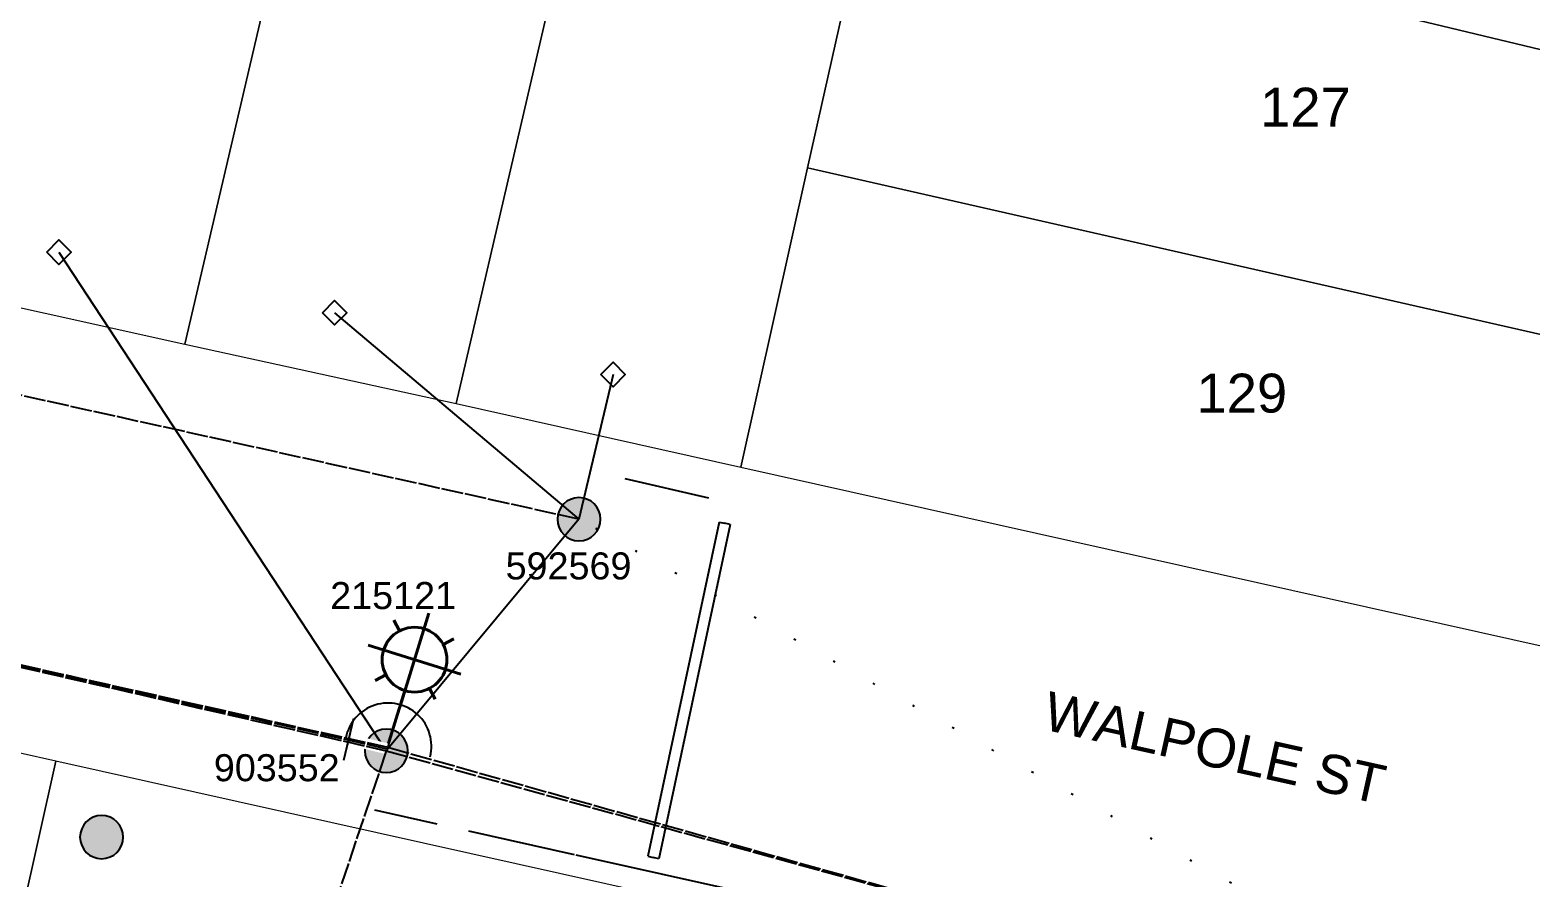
# Model space of a CAD drawing. Header units: metres. Extents: x 311347 to 316656, y 6252667 to 6255486.
# Drawn here: x 314216.1 to 314285.6, y 6254858.3 to 6254897.6 of the extents above; entities that cross this region are included whole.
import ezdxf
from ezdxf.enums import TextEntityAlignment as Align

# ---------------------------------------------------------------- set-up
doc = ezdxf.new("R2010")
doc.units = ezdxf.units.M
for name, pattern in [('Cable Exist OH', [1, 1, 0]), ('Cable Remove', [2, 0, -2]), ('IE Trench LV', [6.5, 5, -1.5])]:
    doc.linetypes.add(name, pattern=pattern)
doc.layers.get('0').update_dxf_attribs({"color": 6})
for name, color, linetype, lineweight in [('Cadastre Buildings_SP_EXT', 9, 'Continuous', 5), ('Cadastre Land Parcels_SP_EXT', 9, 'Continuous', 5), ('Cadastre Roads_SP_EXT', 7, 'Continuous', 5)]:
    doc.layers.add(name, color=color, linetype=linetype, lineweight=lineweight)
for name, color, linetype in [('Duct_SP_NEW', 2, 'Continuous'), ('Equip_SP_SL_EXT', 7, 'Continuous'), ('Mains_HV_EXT', 7, 'Continuous'), ('Mains_LV_EXT', 7, 'Continuous'), ('Mains_SL_EXT', 7, 'Continuous'), ('Mains_TR_EXT', 7, 'Continuous'), ('Services_SP_EXT', 7, 'Continuous'), ('SupportsOH_SP_TR_HV_LV_SL_EXT', 7, 'Continuous'), ('Trench_SP_NEW', 2, 'Continuous')]:
    doc.layers.add(name, color=color, linetype=linetype)
doc.styles.add('iecARIAL', font='arial.ttf', dxfattribs={"height": 2})
doc.styles.add('POLE_LABEL', font='arial.ttf')
doc.styles.get("Standard").update_dxf_attribs({"font": 'arial.ttf'})
doc.linetypes.add('IE Trench HV', pattern='A,7,-0.2,["/",Standard,S=3,R=0,X=0.6,Y=-1.4],-2.5', length=9.7)

# ---------------------------------------------------------------- blocks, each defined once
blk = doc.blocks.new('*U48')
at = {"lineweight": 40}
for p, q in [((0.641, 2.069), (1.973, 6.367)), ((0.345, 6.043), (0.608, 5.545)), ((-0.842, 4.884), (3.456, 3.552)), ((3.131, 5.179), (2.634, 4.917)), ((-0.518, 3.256), (-0.02, 3.519)), ((0, 0), (0.864, 2.788)), ((2.268, 2.393), (2.006, 2.891))]:
    blk.add_line(p, q, dxfattribs=at)
blk.add_circle((1.307, 4.218), 1.5, dxfattribs=at)
at = {"style": 'iecARIAL', "flags": 8}
blk.add_attdef('ASSET_NUM', (1.5, 1.5), '', height=2.5, dxfattribs=at)
for tag, p, height, flags in [('CONSTRUCTED_VOLTAGE', (0.981, -0.653), 0.2, 9), ('CONTROL_TYPE', (0.981, -0.853), 0.2, 9), ('LANTERN_PURPOSE', (0.981, -1.053), 0.2, 9), ('LANTERN_TYPE', (0.981, -1.253), 0.2, 9), ('NO_PHASES', (0.981, -1.453), 0.2, 9), ('LNUMBER', (2.181, -3.253), 2.5, 8), ('OPERATING_VOLTAGE', (0.981, -1.653), 0.2, 9), ('ORIENTATION', (0.981, -1.853), 0.2, 9), ('OWNED_BY', (0.981, -2.053), 0.2, 9), ('STATE', (0.981, -2.253), 0.2, 9), ('CEXIST', (0.981, -2.653), 0.2, 9), ('CNEW', (0.981, -2.853), 0.2, 9), ('USAGE', (0.981, -2.453), 0.2, 9), ('CNUMBER', (0.981, -3.053), 0.2, 9), ('CREMOVE', (0.981, -3.253), 0.2, 9), ('CREPLACE', (0.981, -3.453), 0.2, 9), ('LKINGHEIGHT', (0.981, -3.653), 0.2, 9), ('LBRACKET', (0.981, -3.853), 0.2, 9), ('LBRACKETVOCAB', (0.981, -4.053), 0.2, 9), ('LCATEGORY', (0.981, -4.253), 0.2, 9), ('LCHARGE1', (0.981, -4.453), 0.2, 9), ('LCHARGE1PERCENT', (0.981, -4.653), 0.2, 9), ('LCHARGE2', (0.981, -4.853), 0.2, 9), ('LCHARGE2PERCENT', (0.981, -5.053), 0.2, 9), ('LCHARGE3', (0.981, -5.253), 0.2, 9), ('LCHARGE3PERCENT', (0.981, -5.453), 0.2, 9), ('LEXIST', (0.981, -5.653), 0.2, 9), ('LLAMP', (0.981, -5.853), 0.2, 9), ('LLAMPVOCAB', (0.981, -6.053), 0.2, 9), ('LMAST', (0.981, -6.253), 0.2, 9), ('LMASTVOCAB', (0.981, -6.453), 0.2, 9), ('LNEW', (0.981, -6.653), 0.2, 9), ('LANTNUMBER', (0.981, -6.853), 0.2, 9), ('LOUTREACH', (0.981, -7.253), 0.2, 9), ('LOUTREACHVOCAB', (0.981, -7.453), 0.2, 9), ('LRATECODE', (0.981, -7.653), 0.2, 9), ('LREMOVE', (0.981, -7.853), 0.2, 9), ('LREPLACE', (0.981, -8.053), 0.2, 9), ('LTYPE', (0.981, -8.253), 0.2, 9), ('LTYPEVOCAB', (0.981, -8.453), 0.2, 9), ('LEGEND', (0.981, -8.653), 0.2, 9), ('LOCATION', (0.981, -8.853), 0.2, 9), ('NOTES', (0.981, -9.053), 0.2, 9), ('STREETNAME', (0.981, -9.253), 0.2, 9), ('SUBURB', (0.981, -9.453), 0.2, 1)]:
    blk.add_attdef(tag, p, '', height=height, dxfattribs=dict(flags=flags))
blk = doc.blocks.new('CCP_EXT')
at = {"flags": 9}
for tag, p in [('USAGE', (0, -1.2)), ('LEGEND', (0, -1.4)), ('STATE', (0, -1.8)), ('LIFE_SUPPORT', (0, -1.6)), ('NOTES', (0, -2))]:
    blk.add_attdef(tag, text='', height=0.2, dxfattribs=at).set_placement(p, align=Align.MIDDLE_LEFT)
blk.add_wipeout([(0, 0.566), (0.566, 0), (0, -0.566), (-0.566, 0)])
blk.add_lwpolyline([(-0.566, 0), (0, 0.566), (0.566, 0), (0, -0.566), (-0.566, 0)])
at = {"flags": 1}
blk.add_attdef('Z', (0, 0), '', height=0.2, dxfattribs=at)
at = {"flags": 9}
for tag, p in [('CCP_TYPE', (0, 0)), ('OPERATING_VOLTAGE', (0, -0.6)), ('CONSTRUCTED_VOLTAGE', (0, -0.2)), ('NO_PHASES', (0, -0.4)), ('ORIENTATION', (0, -0.8)), ('OWNED_BY', (0, -1))]:
    blk.add_attdef(tag, text='', height=0.2, dxfattribs=at).set_placement(p, align=Align.MIDDLE_LEFT)
blk = doc.blocks.new('POLE_EXT')
blk.add_hatch(color=256).paths.add_polyline_path([(-1, 0, 1), (1, 0, 1)])
blk.add_lwpolyline([(-1, 0, 1), (1, 0, 1)], format="xyb", close=True)
for tag, height, flags, p in [('pNumber', 2.5, 8, (-17.84, 2.067)), ('OWNED_BY', 0.2, 9, (1.355, -0.4)), ('PARENT', 0.2, 9, (1.355, -0.6)), ('cLV', 0.2, 9, (1.355, -1.4)), ('SPECIAL_USE', 0.2, 9, (1.355, -0.8)), ('STATE', 0.2, 9, (1.355, -1)), ('USAGE', 0.2, 9, (1.355, -1.2)), ('cHV', 0.2, 9, (1.355, -2)), ('hDepth', 0.2, 9, (1.355, -1.6)), ('hDia', 0.2, 9, (1.355, -1.8)), ('LBRACKET', 0.2, 9, (1.355, -2.2)), ('LExisting', 0.2, 9, (1.355, -2.4)), ('LANTNUMBER', 0.2, 9, (1.355, -2.6)), ('LOther', 0.2, 9, (1.355, -2.8)), ('cLinedev', 0.2, 9, (1.355, -3.4)), ('LRemove', 0.2, 9, (1.355, -3)), ('LEGEND', 0.2, 9, (1.355, -3.2)), ('pExisting', 0.2, 9, (1.355, -3.8)), ('LOCATION', 0.2, 9, (1.355, -3.6)), ('PFNUMBER', 0.2, 9, (1.355, -4)), ('NEWPFNUMBER', 0.2, 9, (1.355, -4.2)), ('pFooting', 0.2, 9, (1.355, -4.4)), ('pNew', 0.2, 9, (1.355, -4.6)), ('pRelocate', 0.2, 9, (1.355, -5)), ('pRemove', 0.2, 9, (1.355, -5.2)), ('pReplace', 0.2, 9, (1.355, -5.4)), ('pStay', 0.2, 9, (1.355, -5.6)), ('cspan', 0.2, 9, (1.355, -6)), ('STREETNAME', 0.2, 9, (1.355, -6.2)), ('pType', 0.2, 9, (1.355, -5.8)), ('SUBURB', 0.2, 9, (1.355, -6.4)), ('OPERATED_BY', 0.2, 9, (1.355, -7.014)), ('NOTES', 0.2, 9, (1.355, -6.6)), ('MAINTAINED_BY', 0.2, 9, (1.355, -6.814))]:
    blk.add_attdef(tag, text='', height=height, dxfattribs=dict(flags=flags)).set_placement(p, align=Align.MIDDLE_LEFT)
at = {"style": 'POLE_LABEL'}
for tag, height, flags, p in [('ASSET_NUM', 2.5, 8, (2, 2)), ('STRUCTURE_PLANT_NUMBER', 0.2, 9, (1.355, 0.028)), ('STREET_CODE', 0.2, 9, (1.355, -0.2))]:
    blk.add_attdef(tag, text='', height=height, dxfattribs=dict(at, flags=flags)).set_placement(p, align=Align.MIDDLE_LEFT)
at = {"flags": 1}
blk.add_attdef('Z', (1.355, -7.328), '', height=0.2, dxfattribs=at)
blk = doc.blocks.new('End Shackle_EXT')
at = {"flags": 9}
for tag, p in [('ORIENTATION', (0, -0.8)), ('OWNED_BY', (0, -1)), ('STATE', (0, -1.2)), ('USAGE', (0, -1.4)), ('NOTES', (0, -1.6))]:
    blk.add_attdef(tag, text='', height=0.2, dxfattribs=at).set_placement(p, align=Align.MIDDLE_LEFT)
blk.add_wipeout([(0, 0.253), (1.815, 0.253), (1.815, -0.253), (0, -0.253)])
blk.add_line((1.815, -1), (1.815, 1))
at = {"flags": 1}
blk.add_attdef('Z', (0, 0), '', height=0.2, dxfattribs=at)
at = {"flags": 9}
for tag, p in [('CONNECTOR_TYPE', (0, 0)), ('OPERATING_VOLTAGE', (0, -0.6)), ('CONSTRUCTED_VOLTAGE', (0, -0.2)), ('NO_PHASES', (0, -0.4))]:
    blk.add_attdef(tag, text='', height=0.2, dxfattribs=at).set_placement(p, align=Align.MIDDLE_LEFT)

msp = doc.modelspace()

# ---------------------------------------------------------------- linework, layer by layer
at = {"layer": 'Cadastre Buildings_SP_EXT', "linetype": 'Continuous'}
for points in [[(314187.561, 6254870.403), (314157.813, 6254877.047), (314149.06, 6254837.806), (314162.447, 6254834.815), (314163.927, 6254834.452), (314178.803, 6254831.139), (314193.678, 6254827.814), (314208.552, 6254824.492), (314217.31, 6254863.758), (314202.437, 6254867.08), (314187.561, 6254870.403)], [(314247.067, 6254857.126), (314232.184, 6254860.435), (314217.31, 6254863.758), (314208.552, 6254824.492), (314223.426, 6254821.169), (314214.671, 6254781.921), (314229.545, 6254778.58), (314233.328, 6254795.539), (314236.646, 6254810.414), (314238.306, 6254817.868), (314239.965, 6254825.29), (314243.284, 6254840.166), (314247.067, 6254857.126)]]:
    msp.add_lwpolyline(points, close=True, dxfattribs=at)
at = {"layer": 'Cadastre Land Parcels_SP_EXT', "linetype": 'Continuous'}
for points in [[(314232.246, 6254921.42), (314218.924, 6254924.36), (314210.342, 6254885.912), (314223.288, 6254883.048), (314232.246, 6254921.42)], [(314244.782, 6254918.724), (314232.246, 6254921.42), (314223.288, 6254883.048), (314235.849, 6254880.309), (314244.782, 6254918.724)], [(314257.666, 6254915.941), (314244.782, 6254918.724), (314235.849, 6254880.309), (314249.019, 6254877.361), (314252.105, 6254891.21), (314255.01, 6254904.13), (314257.666, 6254915.941)], [(314296.881, 6254907.513), (314257.666, 6254915.941), (314255.01, 6254904.13), (314294.005, 6254894.766), (314296.881, 6254907.513)], [(314294.005, 6254894.766), (314255.01, 6254904.13), (314252.105, 6254891.21), (314291.15, 6254882.345), (314294.005, 6254894.766)], [(314291.15, 6254882.345), (314252.105, 6254891.21), (314249.019, 6254877.361), (314288.215, 6254868.615), (314291.15, 6254882.345)]]:
    msp.add_lwpolyline(points, close=True, dxfattribs=at)
at = {"layer": 'Duct_SP_NEW'}
for p, q in [((314248.02, 6254874.818), (314244.714, 6254859.35)), ((314248.529, 6254874.709), (314245.222, 6254859.241)), ((314248.02, 6254874.818), (314248.274, 6254874.763)), ((314248.529, 6254874.709), (314248.274, 6254874.763)), ((314244.714, 6254859.35), (314244.968, 6254859.295)), ((314245.222, 6254859.241), (314244.968, 6254859.295))]:
    msp.add_line(p, q, dxfattribs=at)
at = {"layer": 'Mains_HV_EXT', "linetype": 'Cable Remove'}
msp.add_lwpolyline([(314288.249, 6254848.898), (314241.533, 6254874.946)], dxfattribs=at)
at = {"layer": 'Mains_LV_EXT', "linetype": 'Continuous'}
msp.add_lwpolyline([(314234.641, 6254863.958, 1.024518), (314230.738, 6254864.833)], format="xyb", dxfattribs=at)
at = {"layer": 'Services_SP_EXT'}
msp.add_lwpolyline([(314241.533, 6254874.946), (314232.612, 6254864.231)], dxfattribs=at)
at = {"layer": 'Trench_SP_NEW', "linetype": 'IE Trench HV', "flags": 128}
for points in [[(314243.653, 6254876.838), (314247.525, 6254875.944)], [(314284.163, 6254849.88), (314241.397, 6254859.407)]]:
    msp.add_lwpolyline(points, dxfattribs=at)
at = {"layer": 'Trench_SP_NEW', "linetype": 'IE Trench LV', "flags": 128}
msp.add_lwpolyline([(314241.318, 6254859.425), (314232.075, 6254861.484)], dxfattribs=at)

# ---------------------------------------------------------------- block references
at = {"layer": 'Equip_SP_SL_EXT'}
ref = msp.add_blockref('*U48', (314232.612, 6254864.231), dxfattribs=at)
ref.add_attrib('ASSET_NUM', '215121', dxfattribs={"layer": '0', "height": 1.25, "rotation": 0.04208, "style": 'iecARIAL'}).set_placement((314230.014, 6254872.039), align=Align.TOP_LEFT)
at = {"layer": 'SupportsOH_SP_TR_HV_LV_SL_EXT'}
ref = msp.add_blockref('POLE_EXT', (314241.533, 6254874.946), dxfattribs=at)
ref.add_attrib('ASSET_NUM', '592569', dxfattribs={"layer": '0', "height": 1.25, "rotation": 0.02446, "style": 'POLE_LABEL'}).set_placement((314238.136, 6254871.786), align=Align.BOTTOM_LEFT)
ref = msp.add_blockref('POLE_EXT', (314232.612, 6254864.231), dxfattribs=at)
ref.add_attrib('ASSET_NUM', '903552', dxfattribs={"layer": '0', "height": 1.25, "style": 'POLE_LABEL'}).set_placement((314224.628, 6254864.075), align=Align.TOP_LEFT)
ref = msp.add_blockref('POLE_EXT', (314219.432, 6254860.24), dxfattribs=at)
ref.add_attrib('ASSET_NUM', '276004', dxfattribs={"layer": '0', "height": 2.5, "style": 'POLE_LABEL'}).set_placement((314215.415, 6254861.018), align=Align.TOP_RIGHT)

# ---------------------------------------------------------------- texts
at = {"layer": 'Cadastre Land Parcels_SP_EXT'}
for s, p in [('127', (314273.067, 6254893.113)), ('129', (314270.122, 6254879.883))]:
    msp.add_text(s, height=1.8, dxfattribs=at).set_placement(p)
at = {"layer": 'Cadastre Roads_SP_EXT'}
msp.add_text('WALPOLE ST', height=1.8, rotation=347.45243, dxfattribs=at).set_placement((314262.931, 6254865.241))

# ---------------------------------------------------------------- next in the draw order: block references
at = {"layer": 'Services_SP_EXT'}
for p in [(314217.458, 6254887.305), (314230.22, 6254884.502), (314243.11, 6254881.646)]:
    msp.add_blockref('CCP_EXT', p, dxfattribs=at)

# ---------------------------------------------------------------- next in the draw order: linework, layer by layer
at = {"layer": 'Mains_HV_EXT', "linetype": 'Cable Exist OH'}
msp.add_lwpolyline([(314241.533, 6254874.946), (314037.188, 6254920.321)], dxfattribs=at)
at = {"layer": 'Services_SP_EXT'}
for points in [[(314217.458, 6254887.305), (314232.612, 6254864.231)], [(314230.22, 6254884.502), (314241.533, 6254874.946)], [(314243.11, 6254881.646), (314241.533, 6254874.946)]]:
    msp.add_lwpolyline(points, dxfattribs=at)

# ---------------------------------------------------------------- next in the draw order: block references
at = {"layer": 'Mains_SL_EXT', "rotation": 166.3165156061073}
msp.add_blockref('End Shackle_EXT', (314232.627, 6254864.331), dxfattribs=at)

# ---------------------------------------------------------------- next in the draw order: linework, layer by layer
at = {"layer": 'Mains_LV_EXT', "linetype": 'Cable Exist OH'}
for points in [[(314190.938, 6254873.756), (314232.69, 6254864.395)], [(314232.69, 6254864.395), (314288.232, 6254848.789)]]:
    msp.add_lwpolyline(points, dxfattribs=at)
at = {"layer": 'Mains_SL_EXT', "linetype": 'Cable Exist OH'}
for points in [[(314190.938, 6254873.756), (314232.627, 6254864.331)], [(314232.612, 6254864.231), (314224.815, 6254841.071)]]:
    msp.add_lwpolyline(points, dxfattribs=at)
at = {"layer": 'Mains_TR_EXT', "linetype": 'Cable Exist OH'}
for points in [[(314190.938, 6254873.756), (314232.612, 6254864.231)], [(314232.612, 6254864.231), (314288.249, 6254848.898)]]:
    msp.add_lwpolyline(points, dxfattribs=at)

doc.saveas('drawing.dxf')
